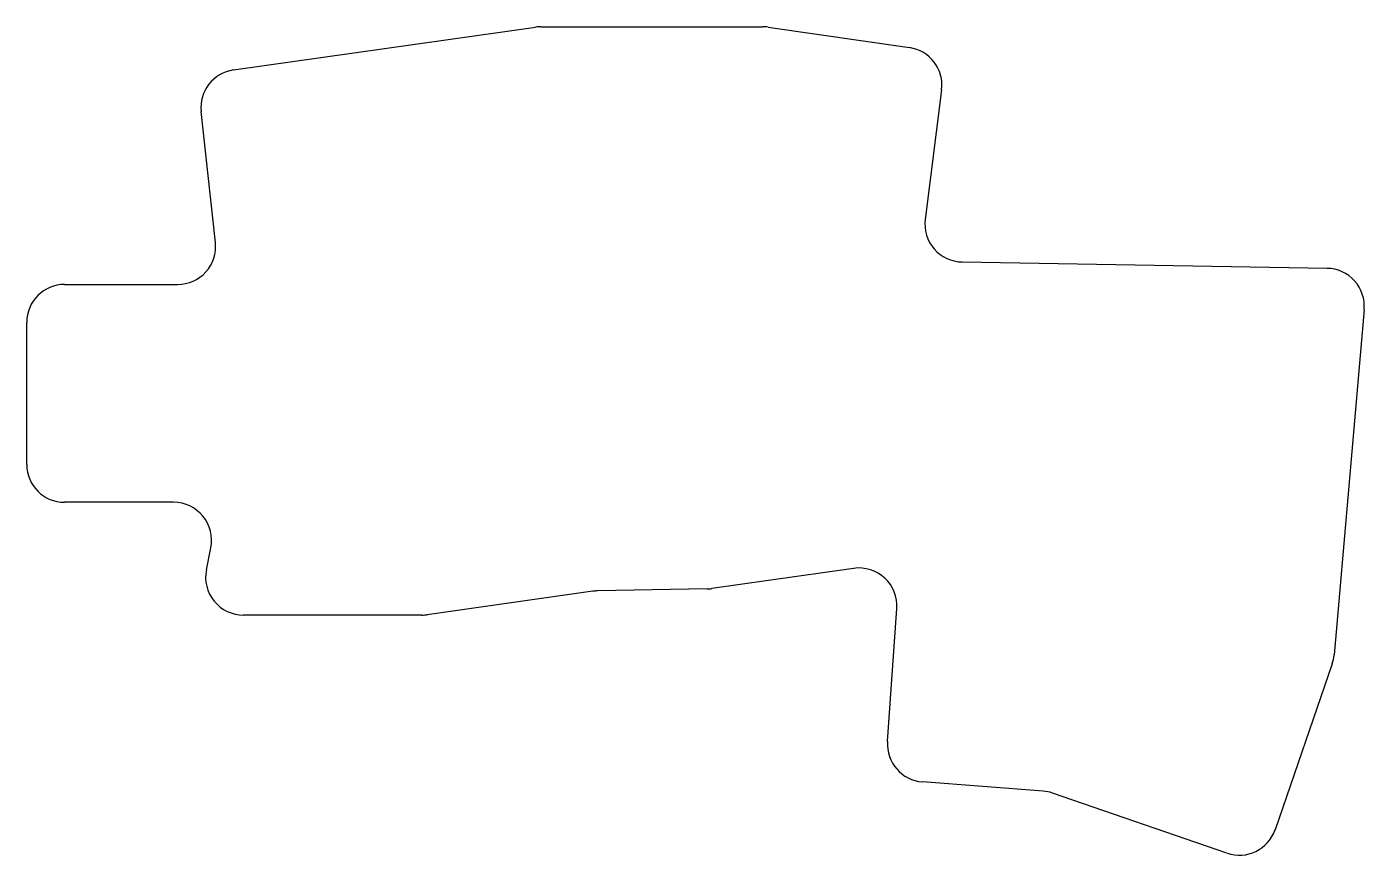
# Model space of a CAD drawing. Header units: millimetres. Extents: x 148 to 289, y -202 to -114.
import ezdxf

# ---------------------------------------------------------------- set-up
doc = ezdxf.new("R2010")
doc.units = ezdxf.units.MM

msp = doc.modelspace()

# ---------------------------------------------------------------- linework, layer by layer
for p, q in [((169.83, -118.86), (201.72, -114.34)), ((202.28, -114.3), (225.71, -114.3)), ((226.29, -114.34), (241.2, -116.5)), ((244.6, -120.96), (242.87, -134.63)), ((167.92, -137.07), (166.42, -123.25)), ((246.77, -139.13), (285.3, -139.8)), ((152, -141.5), (163.94, -141.5)), ((289.21, -144.15), (286.05, -180.6)), ((148, -160.5), (148, -145.5)), ((163.51, -164.5), (152, -164.5)), ((166.97, -171.61), (167.43, -169.29)), ((235.31, -171.47), (220.35, -173.6)), ((219.85, -173.64), (208.25, -173.85)), ((207.76, -173.88), (190.28, -176.36)), ((189.72, -176.4), (170.89, -176.4)), ((238.89, -189.75), (239.87, -175.71)), ((285.84, -181.56), (279.82, -199.06)), ((255.31, -194.99), (242.57, -194.02)), ((274.73, -201.54), (256.31, -195.19))]:
    msp.add_line(p, q)
for centre, start, end in [((202.28, -118.3), 90, 98.0632), ((225.71, -118.3), 81.7555, 90), ((240.63, -120.46), 352.7826, 81.7555), ((170.39, -122.82), 98.0632, 186.1979), ((246.84, -135.13), 172.7826, 269), ((163.94, -137.5), 270, 6.1979), ((285.23, -143.8), 355.0393, 89), ((152, -145.5), 90, 180), ((152, -160.5), 180, 270), ((163.51, -168.5), 348.5975, 90), ((170.89, -172.4), 168.5975, 270), ((235.88, -175.43), 356, 98.0985), ((219.78, -169.64), 270.9998, 278.0985), ((208.32, -177.85), 90.9998, 98.0632), ((189.72, -172.4), 270, 278.0632), ((282.06, -180.25), 341, 355.0393), ((242.88, -190.03), 176, 265.6717), ((255.01, -198.97), 71, 85.6717), ((276.04, -197.75), 251, 341)]:
    msp.add_arc(centre, 4, start, end)

doc.saveas('drawing.dxf')
